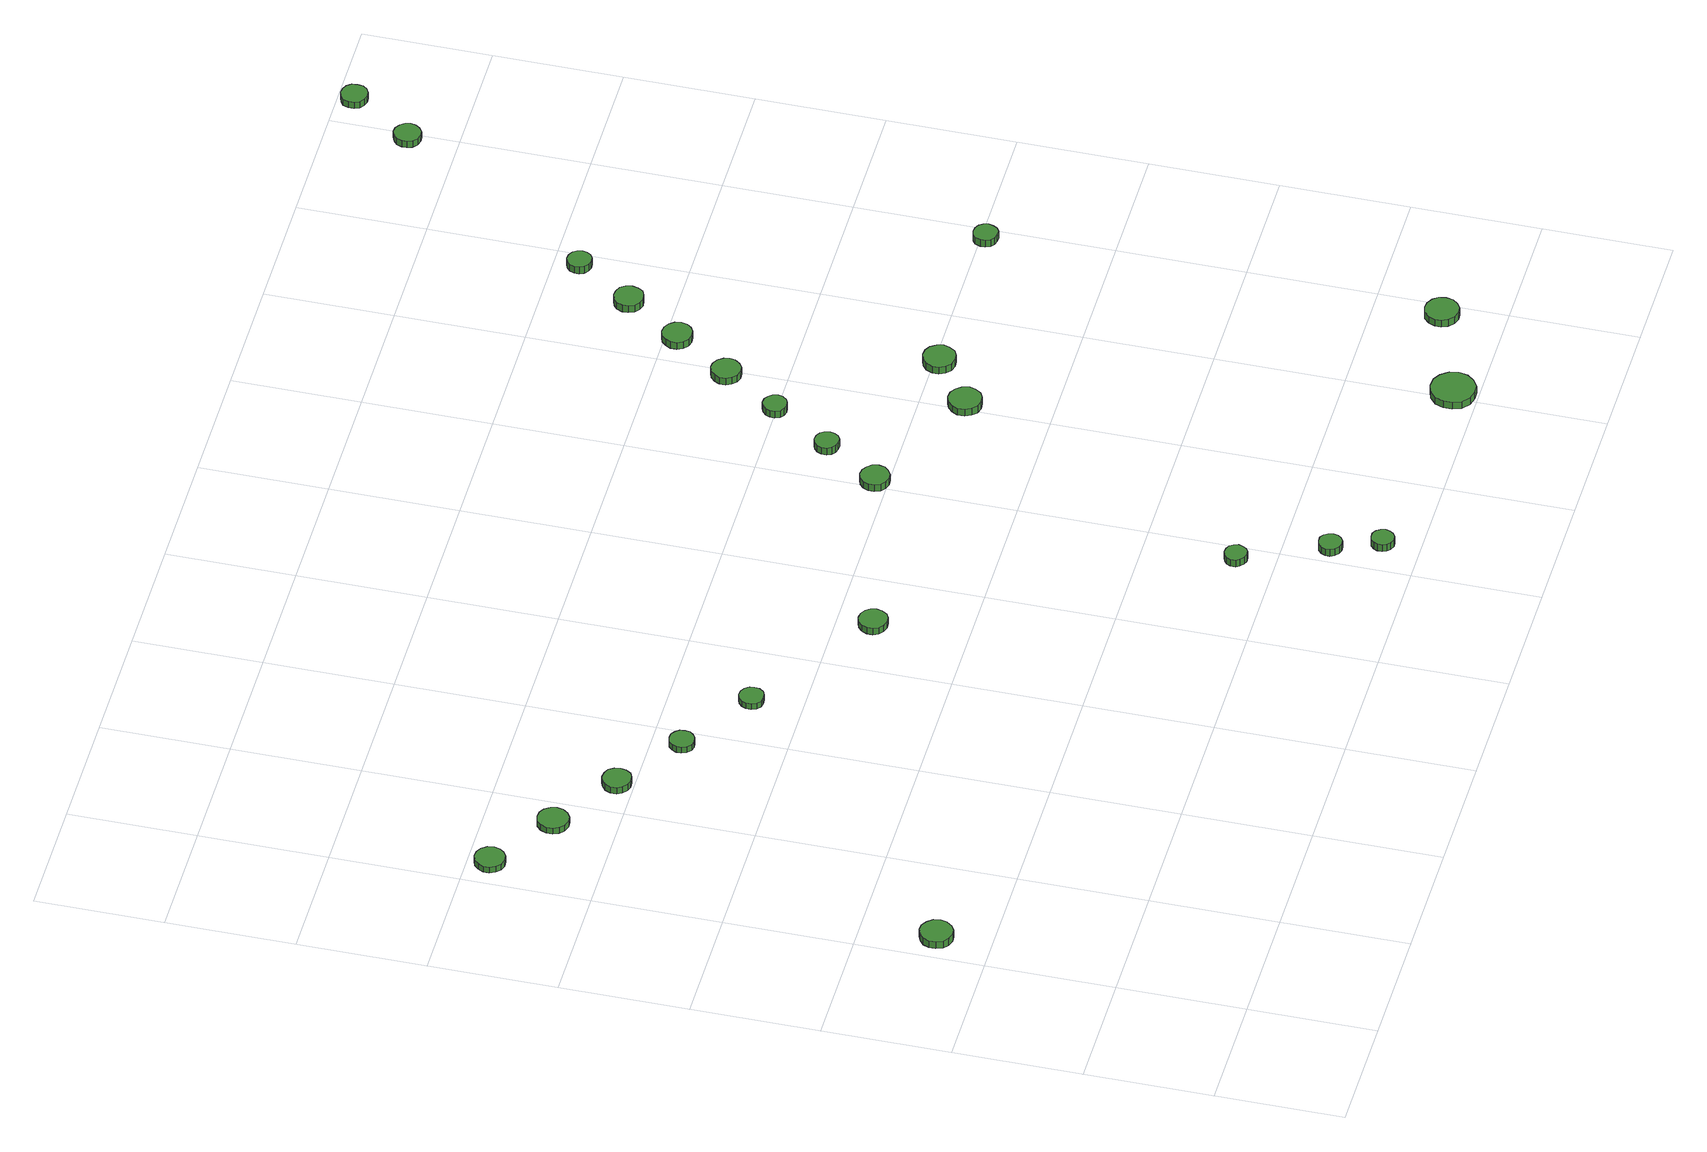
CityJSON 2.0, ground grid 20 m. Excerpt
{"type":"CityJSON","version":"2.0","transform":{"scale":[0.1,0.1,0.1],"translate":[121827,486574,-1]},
"CityObjects":{
"tree1":{"type":"SolitaryVegetationObject","attributes":{"function":"something"},"geometry":[{"type":"MultiSurface","lod":"1","boundaries":[[[0,1,2,3,4,5,6,7,8,9,10,11,12,13,14]],[[15,16,17,18,19,20,21,22,23,24,25,26,27,28,29]],[[0,29,28,1]],[[1,28,27,2]],[[2,27,26,3]],[[3,26,25,4]],[[4,25,24,5]],[[5,24,23,6]],[[6,23,22,7]],[[7,22,21,8]],[[8,21,20,9]],[[9,20,19,10]],[[10,19,18,11]],[[11,18,17,12]],[[12,17,16,13]],[[13,16,15,14]],[[14,15,29,0]]]}]},
"tree2":{"type":"SolitaryVegetationObject","attributes":{"function":"something"},"geometry":[{"type":"MultiSurface","lod":"1","boundaries":[[[30,31,32,33,34,35,36,37,38,39,40,41,42,43,44]],[[45,46,47,48,49,50,51,52,53,54,55,56,57,58,59]],[[30,59,58,31]],[[31,58,57,32]],[[32,57,56,33]],[[33,56,55,34]],[[34,55,54,35]],[[35,54,53,36]],[[36,53,52,37]],[[37,52,51,38]],[[38,51,50,39]],[[39,50,49,40]],[[40,49,48,41]],[[41,48,47,42]],[[42,47,46,43]],[[43,46,45,44]],[[44,45,59,30]]]}]},
"tree3":{"type":"SolitaryVegetationObject","attributes":{"function":"something"},"geometry":[{"type":"MultiSurface","lod":"1","boundaries":[[[60,61,62,63,64,65,66,67,68,69,70,71,72,73,74]],[[75,76,77,78,79,80,81,82,83,84,85,86,87,88,89]],[[60,89,88,61]],[[61,88,87,62]],[[62,87,86,63]],[[63,86,85,64]],[[64,85,84,65]],[[65,84,83,66]],[[66,83,82,67]],[[67,82,81,68]],[[68,81,80,69]],[[69,80,79,70]],[[70,79,78,71]],[[71,78,77,72]],[[72,77,76,73]],[[73,76,75,74]],[[74,75,89,60]]]}]},
"tree4":{"type":"SolitaryVegetationObject","attributes":{"function":"something"},"geometry":[{"type":"MultiSurface","lod":"1","boundaries":[[[90,91,92,93,94,95,96,97,98,99,100,101,102,103,104]],[[105,106,107,108,109,110,111,112,113,114,115,116,117,118,119]],[[90,119,118,91]],[[91,118,117,92]],[[92,117,116,93]],[[93,116,115,94]],[[94,115,114,95]],[[95,114,113,96]],[[96,113,112,97]],[[97,112,111,98]],[[98,111,110,99]],[[99,110,109,100]],[[100,109,108,101]],[[101,108,107,102]],[[102,107,106,103]],[[103,106,105,104]],[[104,105,119,90]]]}]},
"tree5":{"type":"SolitaryVegetationObject","attributes":{"function":"something"},"geometry":[{"type":"MultiSurface","lod":"1","boundaries":[[[120,121,122,123,124,125,126,127,128,129,130,131,132,133,134]],[[135,136,137,138,139,140,141,142,143,144,145,146,147,148,149]],[[120,149,148,121]],[[121,148,147,122]],[[122,147,146,123]],[[123,146,145,124]],[[124,145,144,125]],[[125,144,143,126]],[[126,143,142,127]],[[127,142,141,128]],[[128,141,140,129]],[[129,140,139,130]],[[130,139,138,131]],[[131,138,137,132]],[[132,137,136,133]],[[133,136,135,134]],[[134,135,149,120]]]}]},
"tree6":{"type":"SolitaryVegetationObject","attributes":{"function":"something"},"geometry":[{"type":"MultiSurface","lod":"1","boundaries":[[[150,151,152,153,154,155,156,157,158,159,160,161,162,163,164]],[[165,166,167,168,169,170,171,172,173,174,175,176,177,178,179]],[[150,179,178,151]],[[151,178,177,152]],[[152,177,176,153]],[[153,176,175,154]],[[154,175,174,155]],[[155,174,173,156]],[[156,173,172,157]],[[157,172,171,158]],[[158,171,170,159]],[[159,170,169,160]],[[160,169,168,161]],[[161,168,167,162]],[[162,167,166,163]],[[163,166,165,164]],[[164,165,179,150]]]}]},
"tree7":{"type":"SolitaryVegetationObject","attributes":{"function":"something"},"geometry":[{"type":"MultiSurface","lod":"1","boundaries":[[[180,181,182,183,184,185,186,187,188,189,190,191,192,193,194]],[[195,196,197,198,199,200,201,202,203,204,205,206,207,208,209]],[[180,209,208,181]],[[181,208,207,182]],[[182,207,206,183]],[[183,206,205,184]],[[184,205,204,185]],[[185,204,203,186]],[[186,203,202,187]],[[187,202,201,188]],[[188,201,200,189]],[[189,200,199,190]],[[190,199,198,191]],[[191,198,197,192]],[[192,197,196,193]],[[193,196,195,194]],[[194,195,209,180]]]}]},
"tree8":{"type":"SolitaryVegetationObject","attributes":{"function":"something"},"geometry":[{"type":"MultiSurface","lod":"1","boundaries":[[[210,211,212,213,214,215,216,217,218,219,220,221,222,223,224]],[[225,226,227,228,229,230,231,232,233,234,235,236,237,238,239]],[[210,239,238,211]],[[211,238,237,212]],[[212,237,236,213]],[[213,236,235,214]],[[214,235,234,215]],[[215,234,233,216]],[[216,233,232,217]],[[217,232,231,218]],[[218,231,230,219]],[[219,230,229,220]],[[220,229,228,221]],[[221,228,227,222]],[[222,227,226,223]],[[223,226,225,224]],[[224,225,239,210]]]}]},
"tree9":{"type":"SolitaryVegetationObject","attributes":{"function":"something"},"geometry":[{"type":"MultiSurface","lod":"1","boundaries":[[[240,241,242,243,244,245,246,247,248,249,250,251,252,253,254]],[[255,256,257,258,259,260,261,262,263,264,265,266,267,268,269]],[[240,269,268,241]],[[241,268,267,242]],[[242,267,266,243]],[[243,266,265,244]],[[244,265,264,245]],[[245,264,263,246]],[[246,263,262,247]],[[247,262,261,248]],[[248,261,260,249]],[[249,260,259,250]],[[250,259,258,251]],[[251,258,257,252]],[[252,257,256,253]],[[253,256,255,254]],[[254,255,269,240]]]}]},
"tree10":{"type":"SolitaryVegetationObject","attributes":{"function":"something"},"geometry":[{"type":"MultiSurface","lod":"1","boundaries":[[[270,271,272,273,274,275,276,277,278,279,280,281,282,283,284]],[[285,286,287,288,289,290,291,292,293,294,295,296,297,298,299]],[[270,299,298,271]],[[271,298,297,272]],[[272,297,296,273]],[[273,296,295,274]],[[274,295,294,275]],[[275,294,293,276]],[[276,293,292,277]],[[277,292,291,278]],[[278,291,290,279]],[[279,290,289,280]],[[280,289,288,281]],[[281,288,287,282]],[[282,287,286,283]],[[283,286,285,284]],[[284,285,299,270]]]}]},
"tree11":{"type":"SolitaryVegetationObject","attributes":{"function":"something"},"geometry":[{"type":"MultiSurface","lod":"1","boundaries":[[[300,301,302,303,304,305,306,307,308,309,310,311,312,313,314]],[[315,316,317,318,319,320,321,322,323,324,325,326,327,328,329]],[[300,329,328,301]],[[301,328,327,302]],[[302,327,326,303]],[[303,326,325,304]],[[304,325,324,305]],[[305,324,323,306]],[[306,323,322,307]],[[307,322,321,308]],[[308,321,320,309]],[[309,320,319,310]],[[310,319,318,311]],[[311,318,317,312]],[[312,317,316,313]],[[313,316,315,314]],[[314,315,329,300]]]}]},
"tree12":{"type":"SolitaryVegetationObject","attributes":{"function":"something"},"geometry":[{"type":"MultiSurface","lod":"1","boundaries":[[[330,331,332,333,334,335,336,337,338,339,340,341,342,343,344]],[[345,346,347,348,349,350,351,352,353,354,355,356,357,358,359]],[[330,359,358,331]],[[331,358,357,332]],[[332,357,356,333]],[[333,356,355,334]],[[334,355,354,335]],[[335,354,353,336]],[[336,353,352,337]],[[337,352,351,338]],[[338,351,350,339]],[[339,350,349,340]],[[340,349,348,341]],[[341,348,347,342]],[[342,347,346,343]],[[343,346,345,344]],[[344,345,359,330]]]}]},
"tree13":{"type":"SolitaryVegetationObject","attributes":{"function":"something"},"geometry":[{"type":"MultiSurface","lod":"1","boundaries":[[[360,361,362,363,364,365,366,367,368,369,370,371,372,373,374]],[[375,376,377,378,379,380,381,382,383,384,385,386,387,388,389]],[[360,389,388,361]],[[361,388,387,362]],[[362,387,386,363]],[[363,386,385,364]],[[364,385,384,365]],[[365,384,383,366]],[[366,383,382,367]],[[367,382,381,368]],[[368,381,380,369]],[[369,380,379,370]],[[370,379,378,371]],[[371,378,377,372]],[[372,377,376,373]],[[373,376,375,374]],[[374,375,389,360]]]}]},
"tree14":{"type":"SolitaryVegetationObject","attributes":{"function":"something"},"geometry":[{"type":"MultiSurface","lod":"1","boundaries":[[[390,391,392,393,394,395,396,397,398,399,400,401,402,403,404]],[[405,406,407,408,409,410,411,412,413,414,415,416,417,418,419]],[[390,419,418,391]],[[391,418,417,392]],[[392,417,416,393]],[[393,416,415,394]],[[394,415,414,395]],[[395,414,413,396]],[[396,413,412,397]],[[397,412,411,398]],[[398,411,410,399]],[[399,410,409,400]],[[400,409,408,401]],[[401,408,407,402]],[[402,407,406,403]],[[403,406,405,404]],[[404,405,419,390]]]}]},
"tree15":{"type":"SolitaryVegetationObject","attributes":{"function":"something"},"geometry":[{"type":"MultiSurface","lod":"1","boundaries":[[[420,421,422,423,424,425,426,427,428,429,430,431,432,433,434]],[[435,436,437,438,439,440,441,442,443,444,445,446,447,448,449]],[[420,449,448,421]],[[421,448,447,422]],[[422,447,446,423]],[[423,446,445,424]],[[424,445,444,425]],[[425,444,443,426]],[[426,443,442,427]],[[427,442,441,428]],[[428,441,440,429]],[[429,440,439,430]],[[430,439,438,431]],[[431,438,437,432]],[[432,437,436,433]],[[433,436,435,434]],[[434,435,449,420]]]}]},
"tree16":{"type":"SolitaryVegetationObject","attributes":{"function":"something"},"geometry":[{"type":"MultiSurface","lod":"1","boundaries":[[[450,451,452,453,454,455,456,457,458,459,460,461,462,463,464]],[[465,466,467,468,469,470,471,472,473,474,475,476,477,478,479]],[[450,479,478,451]],[[451,478,477,452]],[[452,477,476,453]],[[453,476,475,454]],[[454,475,474,455]],[[455,474,473,456]],[[456,473,472,457]],[[457,472,471,458]],[[458,471,470,459]],[[459,470,469,460]],[[460,469,468,461]],[[461,468,467,462]],[[462,467,466,463]],[[463,466,465,464]],[[464,465,479,450]]]}]},
"tree17":{"type":"SolitaryVegetationObject","attributes":{"function":"something"},"geometry":[{"type":"MultiSurface","lod":"1","boundaries":[[[480,481,482,483,484,485,486,487,488,489,490,491,492,493,494]],[[495,496,497,498,499,500,501,502,503,504,505,506,507,508,509]],[[480,509,508,481]],[[481,508,507,482]],[[482,507,506,483]],[[483,506,505,484]],[[484,505,504,485]],[[485,504,503,486]],[[486,503,502,487]],[[487,502,501,488]],[[488,501,500,489]],[[489,500,499,490]],[[490,499,498,491]],[[491,498,497,492]],[[492,497,496,493]],[[493,496,495,494]],[[494,495,509,480]]]}]},
"tree18":{"type":"SolitaryVegetationObject","attributes":{"function":"something"},"geometry":[{"type":"MultiSurface","lod":"1","boundaries":[[[510,511,512,513,514,515,516,517,518,519,520,521,522,523,524]],[[525,526,527,528,529,530,531,532,533,534,535,536,537,538,539]],[[510,539,538,511]],[[511,538,537,512]],[[512,537,536,513]],[[513,536,535,514]],[[514,535,534,515]],[[515,534,533,516]],[[516,533,532,517]],[[517,532,531,518]],[[518,531,530,519]],[[519,530,529,520]],[[520,529,528,521]],[[521,528,527,522]],[[522,527,526,523]],[[523,526,525,524]],[[524,525,539,510]]]}]},
"tree19":{"type":"SolitaryVegetationObject","attributes":{"function":"something"},"geometry":[{"type":"MultiSurface","lod":"1","boundaries":[[[540,541,542,543,544,545,546,547,548,549,550,551,552,553,554]],[[555,556,557,558,559,560,561,562,563,564,565,566,567,568,569]],[[540,569,568,541]],[[541,568,567,542]],[[542,567,566,543]],[[543,566,565,544]],[[544,565,564,545]],[[545,564,563,546]],[[546,563,562,547]],[[547,562,561,548]],[[548,561,560,549]],[[549,560,559,550]],[[550,559,558,551]],[[551,558,557,552]],[[552,557,556,553]],[[553,556,555,554]],[[554,555,569,540]]]}]},
"tree20":{"type":"SolitaryVegetationObject","attributes":{"function":"something"},"geometry":[{"type":"MultiSurface","lod":"1","boundaries":[[[570,571,572,573,574,575,576,577,578,579,580,581,582,583,584]],[[585,586,587,588,589,590,591,592,593,594,595,596,597,598,599]],[[570,599,598,571]],[[571,598,597,572]],[[572,597,596,573]],[[573,596,595,574]],[[574,595,594,575]],[[575,594,593,576]],[[576,593,592,577]],[[577,592,591,578]],[[578,591,590,579]],[[579,590,589,580]],[[580,589,588,581]],[[581,588,587,582]],[[582,587,586,583]],[[583,586,585,584]],[[584,585,599,570]]]}]},
"tree21":{"type":"SolitaryVegetationObject","attributes":{"function":"something"},"geometry":[{"type":"MultiSurface","lod":"1","boundaries":[[[600,601,602,603,604,605,606,607,608,609,610,611,612,613,614]],[[615,616,617,618,619,620,621,622,623,624,625,626,627,628,629]],[[600,629,628,601]],[[601,628,627,602]],[[602,627,626,603]],[[603,626,625,604]],[[604,625,624,605]],[[605,624,623,606]],[[606,623,622,607]],[[607,622,621,608]],[[608,621,620,609]],[[609,620,619,610]],[[610,619,618,611]],[[611,618,617,612]],[[612,617,616,613]],[[613,616,615,614]],[[614,615,629,600]]]}]},
"tree22":{"type":"SolitaryVegetationObject","attributes":{"function":"something"},"geometry":[{"type":"MultiSurface","lod":"1","boundaries":[[[630,631,632,633,634,635,636,637,638,639,640,641,642,643,644]],[[645,646,647,648,649,650,651,652,653,654,655,656,657,658,659]],[[630,659,658,631]],[[631,658,657,632]],[[632,657,656,633]],[[633,656,655,634]],[[634,655,654,635]],[[635,654,653,636]],[[636,653,652,637]],[[637,652,651,638]],[[638,651,650,639]],[[639,650,649,640]],[[640,649,648,641]],[[641,648,647,642]],[[642,647,646,643]],[[643,646,645,644]],[[644,645,659,630]]]}]},
"tree23":{"type":"SolitaryVegetationObject","attributes":{"function":"something"},"geometry":[{"type":"MultiSurface","lod":"1","boundaries":[[[660,661,662,663,664,665,666,667,668,669,670,671,672,673,674]],[[675,676,677,678,679,680,681,682,683,684,685,686,687,688,689]],[[660,689,688,661]],[[661,688,687,662]],[[662,687,686,663]],[[663,686,685,664]],[[664,685,684,665]],[[665,684,683,666]],[[666,683,682,667]],[[667,682,681,668]],[[668,681,680,669]],[[669,680,679,670]],[[670,679,678,671]],[[671,678,677,672]],[[672,677,676,673]],[[673,676,675,674]],[[674,675,689,660]]]}]},
"tree24":{"type":"SolitaryVegetationObject","attributes":{"function":"something"},"geometry":[{"type":"MultiSurface","lod":"1","boundaries":[[[690,691,692,693,694,695,696,697,698,699,700,701,702,703,704]],[[705,706,707,708,709,710,711,712,713,714,715,716,717,718,719]],[[690,719,718,691]],[[691,718,717,692]],[[692,717,716,693]],[[693,716,715,694]],[[694,715,714,695]],[[695,714,713,696]],[[696,713,712,697]],[[697,712,711,698]],[[698,711,710,699]],[[699,710,709,700]],[[700,709,708,701]],[[701,708,707,702]],[[702,707,706,703]],[[703,706,705,704]],[[704,705,719,690]]]}]}
},
"vertices":[
[60,482,28],[58,493,28],[51,501,28],[42,507,28],[32,508,28],[22,504,28],[14,497,28],[10,488,28],[10,477,28],[14,467,28],[22,460,28],[32,457,28],[42,458,28],[51,463,28],[58,472,28],[58,472,15],[51,463,15],[42,458,15],[32,457,15],[22,460,15],[14,467,15],[10,477,15],[10,488,15],[14,497,15],[22,504,15],[32,508,15],[42,507,15],[51,501,15],[58,493,15],[60,482,15],
[68,1165,19],[66,1175,19],[60,1183,19],[52,1188,19],[42,1189,19],[33,1186,19],[26,1179,19],[22,1170,19],[22,1161,19],[26,1152,19],[33,1145,19],[42,1142,19],[52,1143,19],[60,1148,19],[66,1156,19],[66,1156,8],[60,1148,8],[52,1143,8],[42,1142,8],[33,1145,8],[26,1152,8],[22,1161,8],[22,1170,8],[26,1179,8],[33,1186,8],[42,1189,8],[52,1188,8],[60,1183,8],[66,1175,8],[68,1165,8],
[176,1096,19],[174,1105,19],[168,1114,19],[160,1119,19],[150,1120,19],[140,1117,19],[133,1110,19],[129,1101,19],[129,1091,19],[133,1082,19],[140,1075,19],[150,1072,19],[160,1073,19],[168,1078,19],[174,1086,19],[174,1086,8],[168,1078,8],[160,1073,8],[150,1072,8],[140,1075,8],[133,1082,8],[129,1091,8],[129,1101,8],[133,1110,8],[140,1117,8],[150,1120,8],[160,1119,8],[168,1114,8],[174,1105,8],[176,1096,8],
[283,1026,20],[281,1035,20],[276,1043,20],[268,1047,20],[258,1048,20],[250,1045,20],[243,1039,20],[239,1031,20],[239,1021,20],[243,1013,20],[250,1007,20],[258,1004,20],[268,1005,20],[276,1009,20],[281,1017,20],[281,1017,8],[276,1009,8],[268,1005,8],[258,1004,8],[250,1007,8],[243,1013,8],[239,1021,8],[239,1031,8],[243,1039,8],[250,1045,8],[258,1048,8],[268,1047,8],[276,1043,8],[281,1035,8],[283,1026,8],
[389,954,19],[388,962,19],[383,968,19],[376,973,19],[368,973,19],[360,971,19],[354,965,19],[351,958,19],[351,950,19],[354,943,19],[360,937,19],[368,935,19],[376,936,19],[383,940,19],[388,946,19],[388,946,8],[383,940,8],[376,936,8],[368,935,8],[360,937,8],[354,943,8],[351,950,8],[351,958,8],[354,965,8],[360,971,8],[368,973,8],[376,973,8],[383,968,8],[388,962,8],[389,954,8],
[508,878,19],[507,885,19],[502,892,19],[495,896,19],[487,897,19],[480,894,19],[474,889,19],[471,882,19],[471,874,19],[474,866,19],[480,861,19],[487,859,19],[495,860,19],[502,863,19],[507,870,19],[507,870,8],[502,863,8],[495,860,8],[487,859,8],[480,861,8],[474,866,8],[471,874,8],[471,882,8],[474,889,8],[480,894,8],[487,897,8],[495,896,8],[502,892,8],[507,885,8],[508,878,8],
[714,743,26],[712,752,26],[707,759,26],[699,764,26],[690,765,26],[681,762,26],[674,756,26],[670,747,26],[670,738,26],[674,730,26],[681,724,26],[690,721,26],[699,722,26],[707,726,26],[712,734,26],[712,734,14],[707,726,14],[699,722,14],[690,721,14],[681,724,14],[674,730,14],[670,738,14],[670,747,14],[674,756,14],[681,762,14],[690,765,14],[699,764,14],[707,759,14],[712,752,14],[714,743,14],
[977,257,32],[975,264,32],[971,270,32],[965,273,32],[957,274,32],[951,272,32],[945,267,32],[942,261,32],[942,253,32],[945,247,32],[951,242,32],[957,240,32],[965,240,32],[971,244,32],[975,250,32],[975,250,19],[971,244,19],[965,240,19],[957,240,19],[951,242,19],[945,247,19],[942,253,19],[942,261,19],[945,267,19],[951,272,19],[957,274,19],[965,273,19],[971,270,19],[975,264,19],[977,257,19],
[1037,127,30],[1035,135,30],[1031,141,30],[1025,145,30],[1017,145,30],[1010,143,30],[1004,138,30],[1001,131,30],[1001,124,30],[1004,117,30],[1010,112,30],[1017,110,30],[1025,110,30],[1031,114,30],[1035,120,30],[1035,120,17],[1031,114,17],[1025,110,17],[1017,110,17],[1010,112,17],[1004,117,17],[1001,124,17],[1001,131,17],[1004,138,17],[1010,143,17],[1017,145,17],[1025,145,17],[1031,141,17],[1035,135,17],[1037,127,17],
[1065,55,30],[1063,62,30],[1059,68,30],[1053,72,30],[1045,72,30],[1038,70,30],[1033,65,30],[1030,59,30],[1030,51,30],[1033,45,30],[1038,40,30],[1045,37,30],[1053,38,30],[1059,42,30],[1063,48,30],[1063,48,17],[1059,42,17],[1053,38,17],[1045,37,17],[1038,40,17],[1033,45,17],[1030,51,17],[1030,59,17],[1033,65,17],[1038,70,17],[1045,72,17],[1053,72,17],[1059,68,17],[1063,62,17],[1065,55,17],
[1024,817,29],[1022,827,29],[1016,834,29],[1008,839,29],[999,840,29],[990,837,29],[983,831,29],[979,822,29],[979,813,29],[983,804,29],[990,798,29],[999,795,29],[1008,796,29],[1016,801,29],[1022,808,29],[1022,808,16],[1016,801,16],[1008,796,16],[999,795,16],[990,798,16],[983,804,16],[979,813,16],[979,822,16],[983,831,16],[990,837,16],[999,840,16],[1008,839,16],[1016,834,16],[1022,827,16],[1024,817,16],
[1081,906,27],[1079,914,27],[1075,920,27],[1068,924,27],[1060,925,27],[1053,922,27],[1047,917,27],[1044,910,27],[1044,902,27],[1047,895,27],[1053,890,27],[1060,888,27],[1068,888,27],[1075,892,27],[1079,898,27],[1079,898,14],[1075,892,14],[1068,888,14],[1060,888,14],[1053,890,14],[1047,895,14],[1044,902,14],[1044,910,14],[1047,917,14],[1053,922,14],[1060,925,14],[1068,924,14],[1075,920,14],[1079,914,14],[1081,906,14],
[1440,37,23],[1437,51,23],[1428,63,23],[1416,70,23],[1402,71,23],[1388,67,23],[1377,57,23],[1372,44,23],[1372,30,23],[1377,17,23],[1388,7,23],[1402,3,23],[1416,4,23],[1428,11,23],[1437,23,23],[1437,23,10],[1428,11,10],[1416,4,10],[1402,3,10],[1388,7,10],[1377,17,10],[1372,30,10],[1372,44,10],[1377,57,10],[1388,67,10],[1402,71,10],[1416,70,10],[1428,63,10],[1437,51,10],[1440,37,10],
[1224,729,31],[1221,740,31],[1215,748,31],[1206,754,31],[1195,755,31],[1185,751,31],[1178,744,31],[1173,735,31],[1173,724,31],[1178,714,31],[1185,707,31],[1195,704,31],[1206,705,31],[1215,710,31],[1221,719,31],[1221,719,18],[1215,710,18],[1206,705,18],[1195,704,18],[1185,707,18],[1178,714,18],[1173,724,18],[1173,735,18],[1178,744,18],[1185,751,18],[1195,755,18],[1206,754,18],[1215,748,18],[1221,740,18],[1224,729,18],
[1146,1001,24],[1144,1009,24],[1139,1015,24],[1133,1019,24],[1125,1020,24],[1118,1017,24],[1112,1012,24],[1109,1005,24],[1109,997,24],[1112,990,24],[1118,985,24],[1125,983,24],[1133,984,24],[1139,987,24],[1144,994,24],[1144,994,11],[1139,987,11],[1133,984,11],[1125,983,11],[1118,985,11],[1112,990,11],[1109,997,11],[1109,1005,11],[1112,1012,11],[1118,1017,11],[1125,1020,11],[1133,1019,11],[1139,1015,11],[1144,1009,11],[1146,1001,11],
[1210,1091,22],[1208,1100,22],[1202,1108,22],[1194,1113,22],[1185,1114,22],[1176,1111,22],[1169,1104,22],[1165,1096,22],[1165,1086,22],[1169,1078,22],[1176,1071,22],[1185,1068,22],[1194,1069,22],[1202,1074,22],[1208,1082,22],[1208,1082,9],[1202,1074,9],[1194,1069,9],[1185,1068,9],[1176,1071,9],[1169,1078,9],[1165,1086,9],[1165,1096,9],[1169,1104,9],[1176,1111,9],[1185,1114,9],[1194,1113,9],[1202,1108,9],[1208,1100,9],[1210,1091,9],
[1306,789,31],[1303,799,31],[1297,808,31],[1288,813,31],[1278,814,31],[1268,811,31],[1260,804,31],[1255,794,31],[1255,784,31],[1260,774,31],[1268,767,31],[1278,764,31],[1288,765,31],[1297,770,31],[1303,779,31],[1303,779,18],[1297,770,18],[1288,765,18],[1278,764,18],[1268,767,18],[1260,774,18],[1255,784,18],[1255,794,18],[1260,804,18],[1268,811,18],[1278,814,18],[1288,813,18],[1297,808,18],[1303,799,18],[1306,789,18],
[1273,1181,20],[1271,1190,20],[1265,1198,20],[1257,1203,20],[1247,1204,20],[1238,1201,20],[1231,1194,20],[1227,1186,20],[1227,1176,20],[1231,1167,20],[1238,1161,20],[1247,1158,20],[1257,1159,20],[1265,1164,20],[1271,1171,20],[1271,1171,7],[1265,1164,7],[1257,1159,7],[1247,1158,7],[1238,1161,7],[1231,1167,7],[1227,1176,7],[1227,1186,7],[1231,1194,7],[1238,1201,7],[1247,1204,7],[1257,1203,7],[1265,1198,7],[1271,1190,7],[1273,1181,7],
[1603,97,18],[1601,108,18],[1595,116,18],[1585,122,18],[1575,123,18],[1564,120,18],[1556,112,18],[1552,102,18],[1552,92,18],[1556,82,18],[1564,74,18],[1575,71,18],[1585,72,18],[1595,78,18],[1601,86,18],[1601,86,5],[1595,78,5],[1585,72,5],[1575,71,5],[1564,74,5],[1556,82,5],[1552,92,5],[1552,102,5],[1556,112,5],[1564,120,5],[1575,123,5],[1585,122,5],[1595,116,5],[1601,108,5],[1603,97,5],
[1334,1270,20],[1332,1280,20],[1327,1288,20],[1318,1292,20],[1309,1293,20],[1300,1290,20],[1293,1284,20],[1289,1275,20],[1289,1266,20],[1293,1257,20],[1300,1251,20],[1309,1248,20],[1318,1249,20],[1327,1253,20],[1332,1261,20],[1332,1261,7],[1327,1253,7],[1318,1249,7],[1309,1248,7],[1300,1251,7],[1293,1257,7],[1289,1266,7],[1289,1275,7],[1293,1284,7],[1300,1290,7],[1309,1293,7],[1318,1292,7],[1327,1288,7],[1332,1280,7],[1334,1270,7],
[1393,1361,20],[1391,1369,20],[1387,1375,20],[1380,1379,20],[1372,1380,20],[1365,1378,20],[1359,1372,20],[1356,1365,20],[1356,1357,20],[1359,1350,20],[1365,1345,20],[1372,1343,20],[1380,1343,20],[1387,1347,20],[1391,1354,20],[1391,1354,7],[1387,1347,7],[1380,1343,7],[1372,1343,7],[1365,1345,7],[1359,1350,7],[1356,1357,7],[1356,1365,7],[1359,1372,7],[1365,1378,7],[1372,1380,7],[1380,1379,7],[1387,1375,7],[1391,1369,7],[1393,1361,7],
[1590,791,26],[1588,799,26],[1584,805,26],[1577,809,26],[1569,810,26],[1562,808,26],[1556,803,26],[1553,795,26],[1553,787,26],[1556,780,26],[1562,775,26],[1569,773,26],[1577,773,26],[1584,777,26],[1588,784,26],[1588,784,13],[1584,777,13],[1577,773,13],[1569,773,13],[1562,775,13],[1556,780,13],[1553,787,13],[1553,795,13],[1556,803,13],[1562,808,13],[1569,810,13],[1577,809,13],[1584,805,13],[1588,799,13],[1590,791,13],
[1609,1677,19],[1607,1685,19],[1602,1692,19],[1594,1697,19],[1586,1698,19],[1578,1695,19],[1571,1689,19],[1568,1681,19],[1568,1673,19],[1571,1665,19],[1578,1659,19],[1586,1656,19],[1594,1657,19],[1602,1662,19],[1607,1669,19],[1607,1669,7],[1602,1662,7],[1594,1657,7],[1586,1656,7],[1578,1659,7],[1571,1665,7],[1568,1673,7],[1568,1681,7],[1571,1689,7],[1578,1695,7],[1586,1698,7],[1594,1697,7],[1602,1692,7],[1607,1685,7],[1609,1677,7],
[1674,1774,19],[1673,1783,19],[1668,1790,19],[1660,1794,19],[1652,1795,19],[1644,1792,19],[1637,1787,19],[1634,1779,19],[1634,1770,19],[1637,1762,19],[1644,1757,19],[1652,1754,19],[1660,1755,19],[1668,1759,19],[1673,1766,19],[1673,1766,7],[1668,1759,7],[1660,1755,7],[1652,1754,7],[1644,1757,7],[1637,1762,7],[1634,1770,7],[1634,1779,7],[1637,1787,7],[1644,1792,7],[1652,1795,7],[1660,1794,7],[1668,1790,7],[1673,1783,7],[1674,1774,7]
]}
